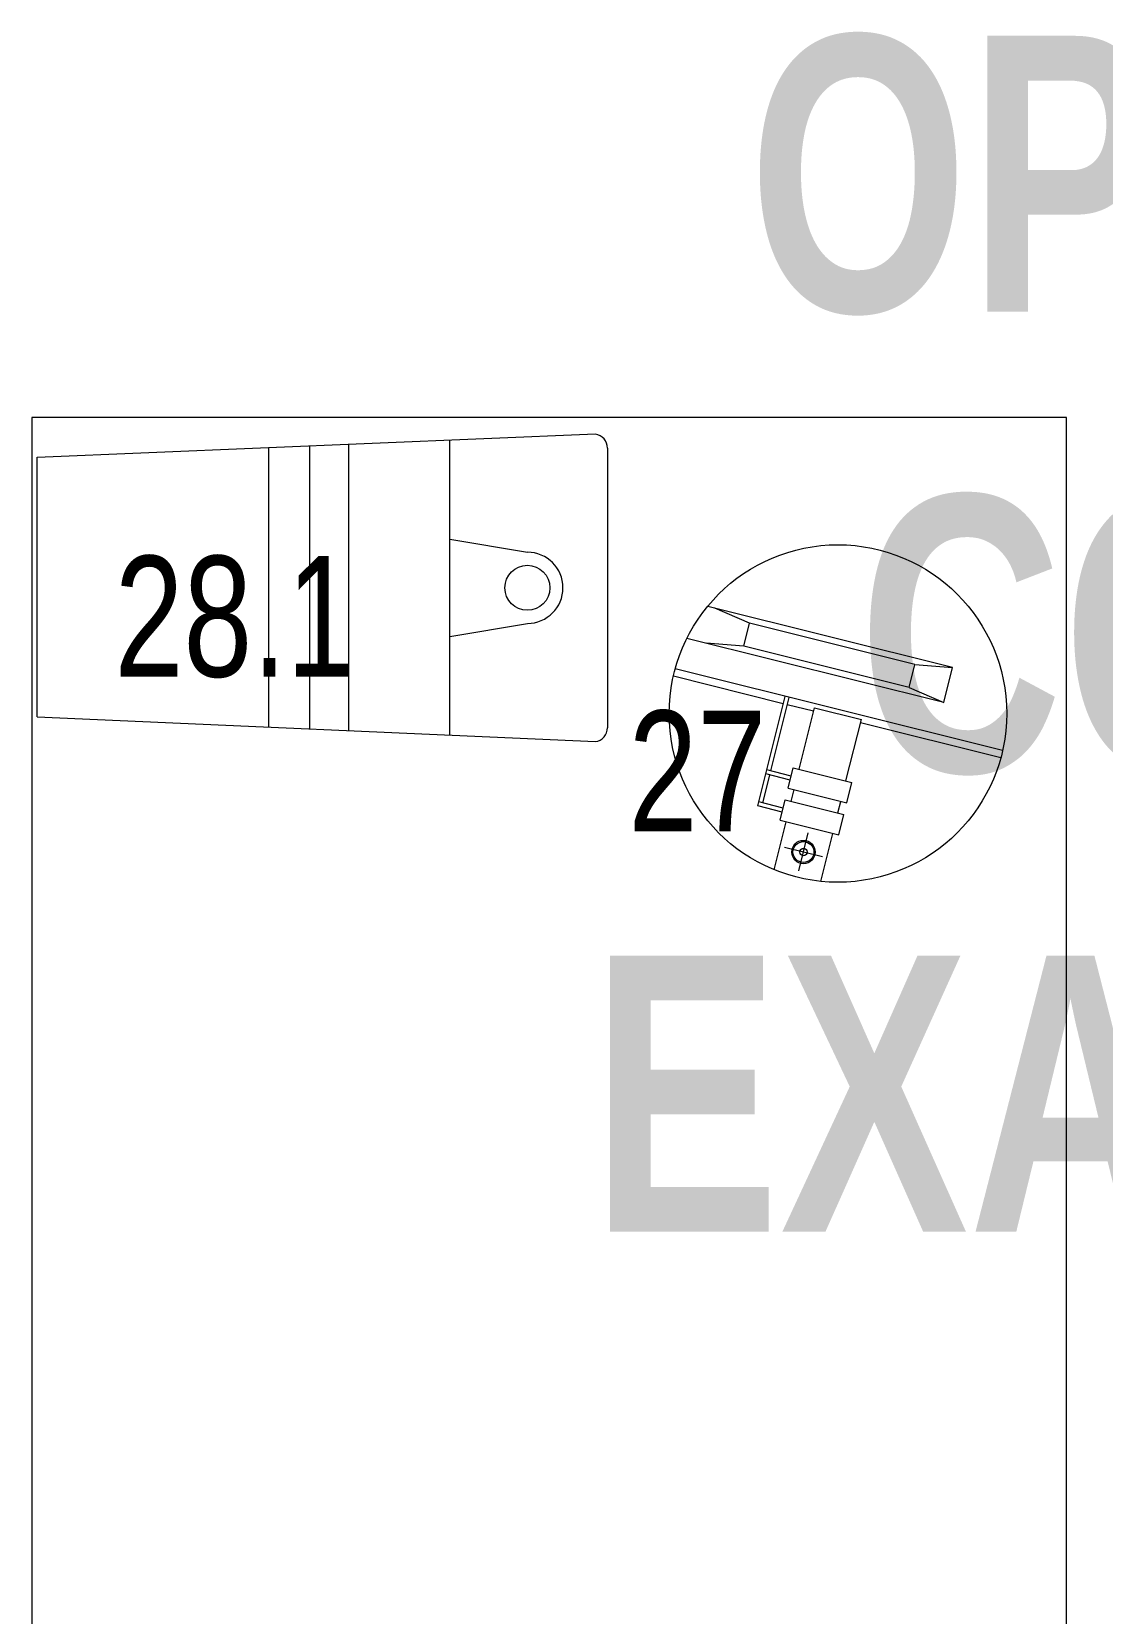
# Model space of a CAD drawing. Header units: millimetres. Extents: x -2143172 to 5255, y -610845 to 279739.
# Drawn here: x -1258326 to -1257550, y -29678 to -28532 of the extents above; entities that cross this region are included whole.
import ezdxf

# ---------------------------------------------------------------- set-up
doc = ezdxf.new("R2010")
doc.units = ezdxf.units.MM
doc.header["$LTSCALE"] = 30
for name, color, linetype, lineweight in [('72_EGR_BASE_TEXT', 7, 'Continuous', 5), ('72_EGR_EQP_TAG', 142, 'Continuous', 5), ('LOADING', 163, 'Continuous', 5)]:
    doc.layers.add(name, color=color, linetype=linetype, lineweight=lineweight)
doc.styles.add('X3G_ENTITY_257CFD', font='swisscl.ttf', dxfattribs={"height": 200})
doc.styles.add('X3G_ENTITY_9EC9', font='swisscl.ttf', dxfattribs={"height": 0.2})

# ---------------------------------------------------------------- blocks, each defined once
blk = doc.blocks.new('O.122.42.80')
at = {"layer": 'LOADING'}
for p, q in [((286356.8, -8336.5, 0), (286179.3, -8292.3, 0)), ((286209.7, -8304.5, 0), (286184.5, -8293.6, 0)), ((286205.5, -8321.2, 0), (286209.7, -8304.5, 0)), ((286329.5, -8334.4, 0), (286209.7, -8304.5, 0)), ((286350.4, -8362, 0), (286164.2, -8315.5, 0)), ((286205.5, -8321.2, 0), (286178.2, -8319, 0)), ((286325.3, -8351.1, 0), (286205.5, -8321.2, 0)), ((286325.3, -8351.1, 0), (286329.5, -8334.4, 0)), ((286329.5, -8334.4, 0), (286356.8, -8336.5, 0)), ((286234.1, -8362.8, 0), (286154.4, -8342.9, 0)), ((286393, -8396.8, 0), (286155.8, -8337.6, 0)), ((286350.4, -8362, 0), (286356.8, -8336.5, 0)), ((286215.6, -8436.9, 0), (286235.4, -8357.5, 0)), ((286325.3, -8351.1, 0), (286350.4, -8362, 0)), ((286225.1, -8411.5, 0), (286238.4, -8358.2, 0)), ((286256.1, -8368.3, 0), (286237, -8363.5, 0)), ((286245.6, -8410.3, 0), (286256.7, -8365.7, 0)), ((286256.7, -8365.7, 0), (286290.7, -8374.2, 0)), ((286279.5, -8418.8, 0), (286290.7, -8374.2, 0)), ((286391.7, -8402.1, 0), (286290, -8376.7, 0)), ((286219.3, -8434.7, 0), (286224.3, -8414.5, 0)), ((286239.1, -8418.1, 0), (286221.4, -8413.7, 0)), ((286239.9, -8415.2, 0), (286222.1, -8410.7, 0)), ((286237.6, -8424, 0), (286241.3, -8409.3, 0)), ((286241.3, -8409.3, 0), (286283.8, -8419.9, 0)), ((286237.6, -8424, 0), (286280.1, -8434.6, 0)), ((286239.8, -8433.6, 0), (286241.9, -8425.1, 0)), ((286280.1, -8434.6, 0), (286283.8, -8419.9, 0)), ((286233.3, -8441.4, 0), (286215.6, -8436.9, 0)), ((286234.1, -8438.4, 0), (286216.3, -8434, 0)), ((286231.9, -8447.3, 0), (286235.5, -8432.5, 0)), ((286235.5, -8432.5, 0), (286278, -8443.1, 0)), ((286273.7, -8442, 0), (286275.8, -8433.6, 0)), ((286227.5, -8483.1, 0), (286236.1, -8448.3, 0)), ((286231.9, -8447.3, 0), (286274.4, -8457.9, 0)), ((286274.4, -8457.9, 0), (286278, -8443.1, 0)), ((286245.3, -8484, 0), (286252.1, -8456.5, 0)), ((286261.4, -8491.6, 0), (286270.1, -8456.8, 0)), ((286262.4, -8473.9, 0), (286234.9, -8467, 0))]:
    blk.add_line(p, q, dxfattribs=at)
for centre, radius in [((286273.7, -8369.9, 0), 122.3), ((286248.7, -8470.3, 0), 8.47), ((286248.7, -8470.3, 0), 7.58), ((286248.7, -8470.3, 0), 2.67)]:
    blk.add_circle(centre, radius, dxfattribs=at)
blk = doc.blocks.new('28.1')
at = {"layer": 'LOADING'}
for p, q in [((-59566.5, -109878.5), (-59162, -109861.7)), ((-59398.7, -110074.2), (-59398.7, -109871.6)), ((-59369, -110075.5), (-59369, -109870.3)), ((-59340.8, -110076.8), (-59340.8, -109869.2)), ((-59267.4, -110080), (-59267.4, -109866.1)), ((-59153.1, -110074.6), (-59153.1, -109871.9)), ((-59566.5, -110066.8), (-59566.5, -109878.5)), ((-59267.4, -109938), (-59211.3, -109947.4)), ((-59267.4, -110008.5), (-59211.3, -109999)), ((-59566.5, -110066.8), (-59162, -110084.7))]:
    blk.add_line(p, q, dxfattribs=at)
blk.add_circle((-59211.3, -109973.2), 16.3, dxfattribs=at)
for centre, radius, start, end in [((-59163.4, -109871.9), 10.2, 360, 82.1904), ((-59211.3, -109973.2), 25.8, 270, 90), ((-59163.4, -110074.6), 10.2, 277.8096, 360)]:
    blk.add_arc(centre, radius, start, end, dxfattribs=at)

msp = doc.modelspace()

# ---------------------------------------------------------------- linework, layer by layer
at = {"layer": 'LOADING', "elevation": -0.1}
msp.add_lwpolyline([(-1258326.4, -30311.3), (-1257576.4, -30311.3), (-1257576.4, -28811.3), (-1258326.4, -28811.3)], close=True, dxfattribs=at)

# ---------------------------------------------------------------- block references
at = {"layer": 'LOADING'}
for name, p in [('28.1', (-1198755.8, 81038.5, -0.2)), ('O.122.42.80', (-1544015.7, -20655.9, -0.1))]:
    msp.add_blockref(name, p, dxfattribs=at)

# ---------------------------------------------------------------- texts
at = {"layer": '72_EGR_BASE_TEXT', "insert": (-1256856, -28534.6, 0), "char_height": 200, "width": 2765.698, "attachment_point": 2, "style": 'X3G_ENTITY_9EC9'}
msp.add_mtext('{\\fSwis721 LtCn BT|b1|i0|c0|p34;OPHTHALMOLOGY CONSULTATION / EXAMINATION ROOM}', dxfattribs=at)
at = {"layer": '72_EGR_EQP_TAG', "char_height": 87.47, "attachment_point": 2, "style": 'X3G_ENTITY_257CFD'}
for s, insert in [('28.1', (-1258179, -28911.6, -0.1)), ('27', (-1257843.9, -29023.8, -0.1))]:
    msp.add_mtext(s, dxfattribs=dict(at, insert=insert))

doc.saveas('drawing.dxf')
